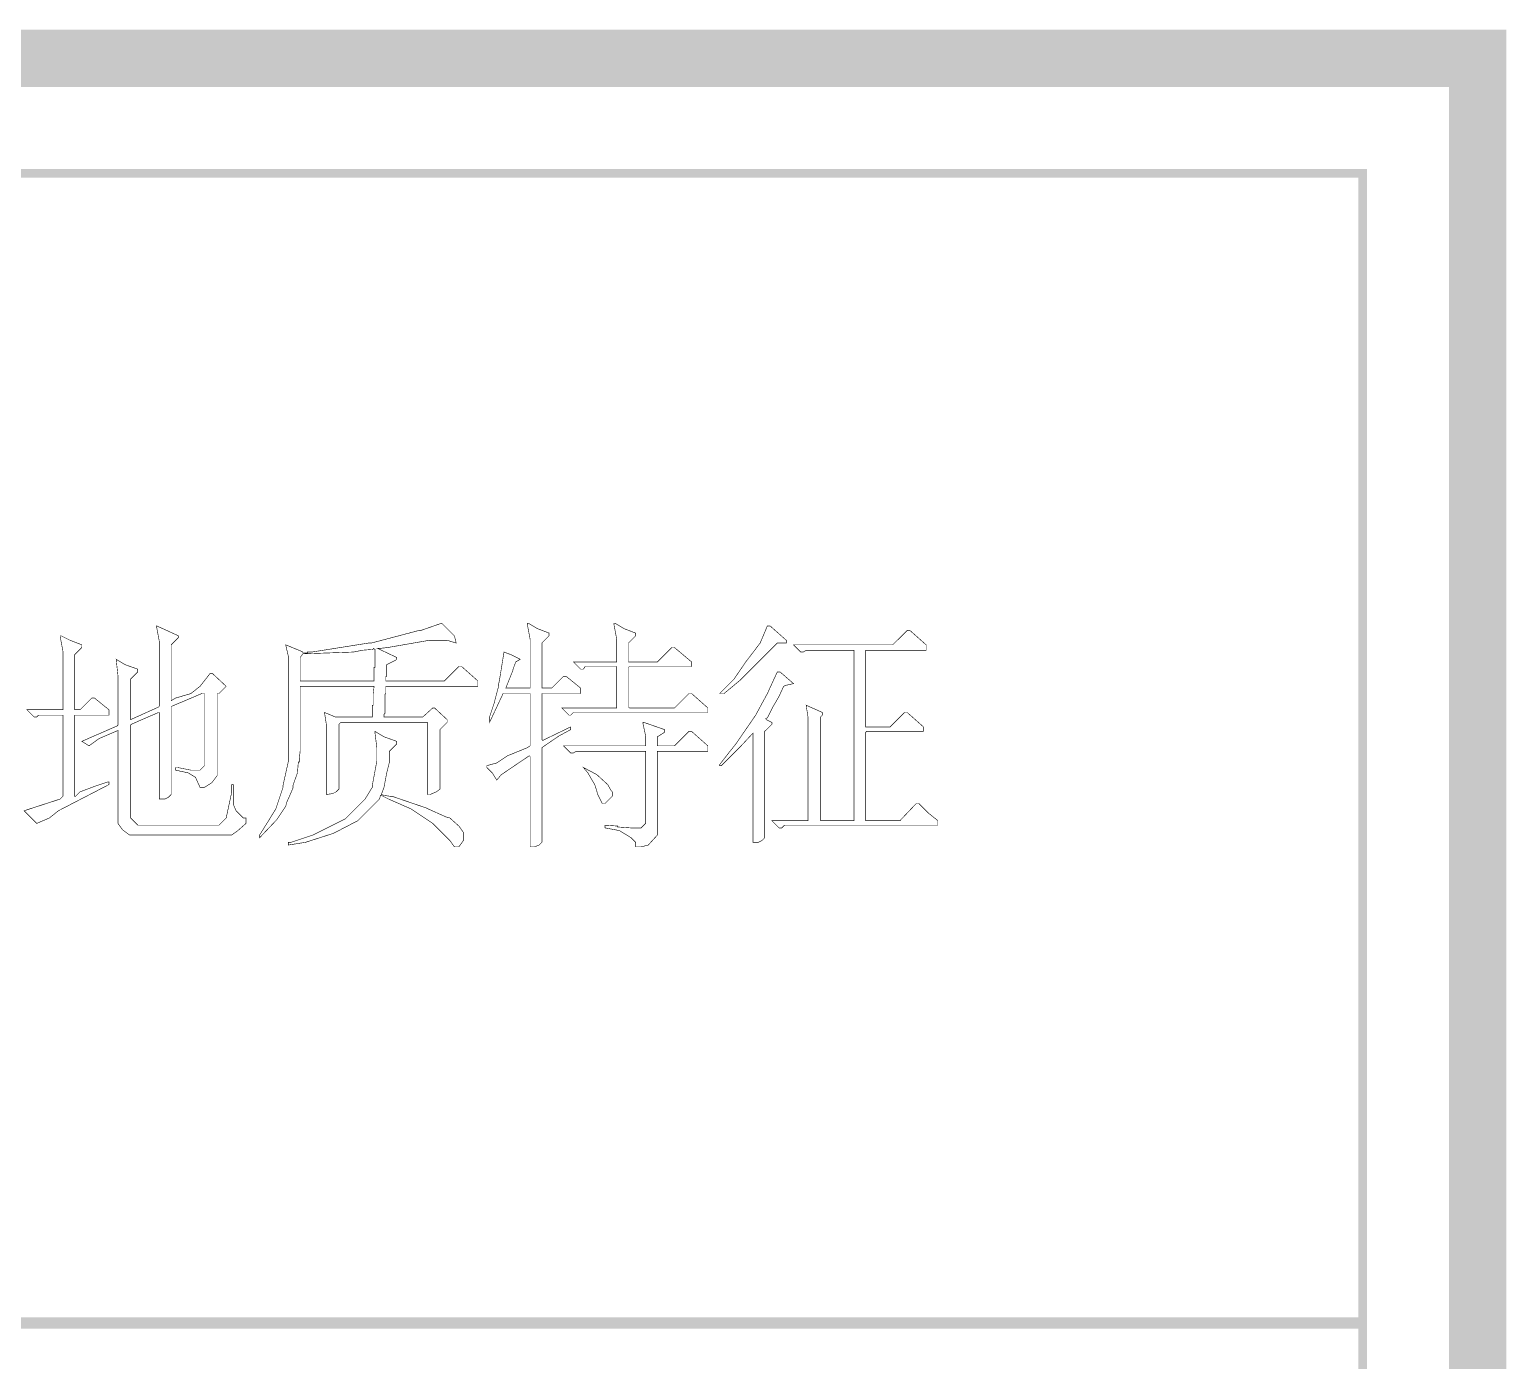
# Model space of a CAD drawing. Extents: x 94 to 452, y -72 to 1042.
# Drawn here: x 426.04 to 451.73, y 994.35 to 1017.51 of the extents above; entities that cross this region are included whole.
import ezdxf

# ---------------------------------------------------------------- set-up
doc = ezdxf.new("R2010")
doc.units = 0
doc.header["$MEASUREMENT"] = 0
doc.layers.add('TREE_LAYER', color=7, linetype='Continuous')

msp = doc.modelspace()

# ---------------------------------------------------------------- linework, layer by layer
at = {"layer": 'TREE_LAYER'}
for points, const_width, elevation in [([(94.22612, 93.001716), (94.22612, 848.485862), (94.22612, 908.832322), (94.22612, 995.005583), (94.22612, 1005.005583), (94.22612, 1017.005583), (126.22612, 1017.005583), (146.22612, 1017.005583), (186.22612, 1017.005583), (191.22612, 1017.005583), (206.22612, 1017.005583), (211.22612, 1017.005583), (221.22612, 1017.005583), (399.22612, 1017.005583), (409.22612, 1017.005583), (451.22612, 1017.005583), (451.22612, 995.005583), (451.22612, 11.113007)], 1, 2891.008799), ([(449.22612, 11.113007), (449.22612, 995.005583), (449.22612, 995.005583), (449.22612, 1015.005583), (449.22612, 1015.005583), (409.22612, 1015.005583), (409.22612, 1015.005583), (399.22612, 1015.005583), (399.22612, 1015.005583), (221.22612, 1015.005583)], 0.15, 2875.008799), ([(428.253492, 1007.1312), (428.253492, 1007.1312), (428.253492, 1007.099828), (428.300551, 1006.848847), (428.300551, 1005.735122), (428.284865, 1005.719435), (427.798591, 1005.499828), (427.798591, 1005.515514), (427.798591, 1006.20571), (427.924081, 1006.3312), (427.924081, 1006.378259), (427.704473, 1006.45669), (427.54761, 1006.550808), (427.578983, 1006.268455), (427.578983, 1005.40571), (427.563296, 1005.390024), (426.951532, 1005.123357), (427.077022, 1005.044926), (427.249571, 1005.170416), (427.578983, 1005.311592), (427.578983, 1005.311592), (427.578983, 1003.695906), (427.657414, 1003.586102), (427.782904, 1003.491985), (429.555453, 1003.491985), (429.665257, 1003.570416), (429.806434, 1003.695906), (429.806434, 1003.790024), (429.759375, 1003.790024), (429.633885, 1003.915514), (429.586826, 1004.025318), (429.586826, 1004.370416), (429.555453, 1004.370416), (429.555453, 1004.229239), (429.461336, 1003.790024), (429.335845, 1003.664534), (427.924081, 1003.664534), (427.798591, 1003.790024), (427.798591, 1005.40571), (427.814277, 1005.421396), (428.284865, 1005.625318), (428.300551, 1005.625318), (428.300551, 1004.119435), (428.394669, 1004.119435), (428.457414, 1004.150808), (428.504473, 1004.197867), (428.504473, 1005.719435), (428.520159, 1005.735122), (429.037806, 1005.95473), (429.084865, 1005.95473), (429.084865, 1005.95473), (429.084865, 1004.699828), (429.006434, 1004.621396), (428.849571, 1004.621396), (428.614277, 1004.668455), (428.582904, 1004.668455), (428.582904, 1004.621396), (428.802512, 1004.574337), (428.928002, 1004.495906), (429.006434, 1004.323357), (429.084865, 1004.323357), (429.210355, 1004.401788), (429.304473, 1004.527279), (429.304473, 1005.95473), (429.335845, 1005.95473), (429.461336, 1006.08022), (429.226041, 1006.299828), (429.178983, 1006.299828), (429.006434, 1006.08022), (428.849571, 1005.95473), (428.582904, 1005.876298), (428.504473, 1005.829239), (428.504473, 1005.844926), (428.504473, 1006.801788), (428.629963, 1006.927279), (428.629963, 1006.958651), (428.426041, 1007.052769), (428.253492, 1007.1312), (428.253492, 1007.1312)], 0.01, 11), ([(433.210355, 1007.178259), (432.849571, 1007.052769), (432.818198, 1007.052769), (431.986826, 1006.833161), (431.939767, 1006.833161), (430.951532, 1006.676298), (430.8731, 1006.676298), (430.8731, 1006.660612), (430.794669, 1006.660612), (430.794669, 1006.676298), (430.763296, 1006.691985), (430.49663, 1006.801788), (430.543689, 1006.597867), (430.543689, 1004.778259), (430.449571, 1004.35473), (430.449571, 1004.323357), (430.324081, 1003.946886), (430.198591, 1003.742965), (430.041728, 1003.491985), (430.041728, 1003.444926), (430.339767, 1003.758651), (430.49663, 1003.993945), (430.512316, 1004.05669), (430.62212, 1004.307671), (430.62212, 1004.35473), (430.700551, 1004.574337), (430.716238, 1004.762573), (430.731924, 1004.762573), (430.731924, 1004.809632), (430.74761, 1004.950808), (430.74761, 1006.08022), (430.74761, 1006.08022), (432.018198, 1006.08022), (432.033885, 1006.08022), (432.018198, 1005.95473), (432.018198, 1005.95473), (432.018198, 1005.844926), (432.018198, 1005.844926), (432.018198, 1005.750808), (432.002512, 1005.750808), (432.002512, 1005.641004), (432.002512, 1005.641004), (432.002512, 1005.546886), (432.002512, 1005.546886), (431.359375, 1005.546886), (431.17114, 1005.625318), (431.202512, 1005.421396), (431.202512, 1004.197867), (431.312316, 1004.213553), (431.375061, 1004.244926), (431.42212, 1004.291985), (431.42212, 1005.421396), (431.453492, 1005.452769), (432.959375, 1005.452769), (432.959375, 1005.452769), (432.959375, 1004.197867), (433.006434, 1004.197867), (433.116238, 1004.244926), (433.178983, 1004.291985), (433.178983, 1005.327279), (433.304473, 1005.452769), (433.304473, 1005.499828), (433.084865, 1005.703749), (433.053492, 1005.703749), (432.880943, 1005.546886), (432.22212, 1005.546886), (432.206434, 1005.546886), (432.206434, 1005.593945), (432.22212, 1005.609632), (432.22212, 1005.719435), (432.22212, 1005.719435), (432.22212, 1005.829239), (432.22212, 1005.829239), (432.22212, 1005.939043), (432.237806, 1005.95473), (432.237806, 1006.08022), (432.237806, 1006.08022), (433.837806, 1006.08022), (433.837806, 1006.174337), (433.555453, 1006.425318), (433.508394, 1006.425318), (433.257414, 1006.174337), (432.253492, 1006.174337), (432.237806, 1006.174337), (432.237806, 1006.252769), (432.253492, 1006.252769), (432.253492, 1006.45669), (432.410355, 1006.535122), (432.426041, 1006.550808), (432.426041, 1006.582181), (432.09663, 1006.739043), (432.128002, 1006.739043), (432.269179, 1006.75473), (432.990747, 1006.88022), (433.304473, 1006.88022), (433.461336, 1006.833161), (433.429963, 1006.958651), (433.210355, 1007.178259), (433.210355, 1007.178259)], 0.01, 11), ([(434.716238, 1007.178259), (434.700551, 1007.178259), (434.700551, 1007.146886), (434.74761, 1006.895906), (434.74761, 1006.048847), (434.74761, 1006.048847), (434.324081, 1006.048847), (434.324081, 1006.048847), (434.449571, 1006.362573), (434.449571, 1006.378259), (434.49663, 1006.503749), (434.575061, 1006.550808), (434.418198, 1006.629239), (434.292708, 1006.676298), (434.214277, 1006.190024), (434.198591, 1006.111592), (434.198591, 1006.08022), (434.135845, 1005.844926), (434.120159, 1005.782181), (434.041728, 1005.546886), (434.041728, 1005.452769), (434.277022, 1005.95473), (434.292708, 1005.95473), (434.74761, 1005.95473), (434.74761, 1005.95473), (434.74761, 1005.044926), (434.700551, 1005.013553), (434.355453, 1004.872377), (434.167218, 1004.746886), (433.994669, 1004.699828), (433.994669, 1004.668455), (434.088787, 1004.574337), (434.167218, 1004.448847), (434.245649, 1004.542965), (434.731924, 1004.872377), (434.74761, 1004.85669), (434.74761, 1003.288063), (434.826041, 1003.288063), (434.904473, 1003.319435), (434.951532, 1003.366494), (434.951532, 1005.013553), (435.249571, 1005.217475), (435.453492, 1005.327279), (435.453492, 1005.374337), (435.453492, 1005.374337), (434.998591, 1005.15473), (434.967218, 1005.139043), (434.951532, 1005.15473), (434.951532, 1005.95473), (434.967218, 1005.95473), (435.626041, 1005.95473), (435.626041, 1006.048847), (435.375061, 1006.252769), (435.328002, 1006.252769), (435.124081, 1006.048847), (434.967218, 1006.048847), (434.951532, 1006.048847), (434.951532, 1006.833161), (435.077022, 1006.958651), (435.077022, 1007.00571), (434.8731, 1007.084141), (434.716238, 1007.178259), (434.716238, 1007.178259)], 0.01, 11), ([(436.22212, 1007.178259), (436.206434, 1007.178259), (436.206434, 1007.146886), (436.253492, 1006.895906), (436.253492, 1006.503749), (436.253492, 1006.503749), (435.500551, 1006.503749), (435.626041, 1006.378259), (435.6731, 1006.378259), (435.704473, 1006.425318), (436.253492, 1006.425318), (436.253492, 1006.409632), (436.253492, 1005.719435), (436.253492, 1005.703749), (435.29663, 1005.703749), (435.42212, 1005.578259), (435.453492, 1005.578259), (435.500551, 1005.625318), (437.837806, 1005.625318), (437.837806, 1005.703749), (437.555453, 1005.95473), (437.508394, 1005.95473), (437.257414, 1005.703749), (436.4731, 1005.703749), (436.457414, 1005.719435), (436.457414, 1006.409632), (436.4731, 1006.425318), (437.555453, 1006.425318), (437.555453, 1006.503749), (437.257414, 1006.75473), (437.210355, 1006.75473), (436.959375, 1006.503749), (436.4731, 1006.503749), (436.457414, 1006.503749), (436.457414, 1006.833161), (436.582904, 1006.958651), (436.582904, 1007.00571), (436.378983, 1007.084141), (436.22212, 1007.178259), (436.22212, 1007.178259)], 0.01, 11), ([(438.920159, 1007.1312), (438.8731, 1007.1312), (438.74761, 1006.833161), (438.49663, 1006.503749), (438.292708, 1006.20571), (438.041728, 1005.95473), (438.120159, 1005.95473), (438.402512, 1006.190024), (439.045649, 1006.833161), (439.202512, 1006.833161), (439.202512, 1006.88022), (438.920159, 1007.1312), (438.920159, 1007.1312)], 0.01, 11), ([(426.590747, 1006.958651), (426.575061, 1006.958651), (426.575061, 1006.942965), (426.62212, 1006.691985), (426.62212, 1005.672377), (426.62212, 1005.672377), (425.994669, 1005.672377), (426.120159, 1005.546886), (426.167218, 1005.546886), (426.198591, 1005.578259), (426.62212, 1005.578259), (426.62212, 1005.578259), (426.62212, 1004.166494), (426.575061, 1004.119435), (425.94761, 1003.915514), (426.167218, 1003.695906), (426.386826, 1003.790024), (426.543689, 1003.915514), (427.42212, 1004.370416), (427.42212, 1004.417475), (427.406434, 1004.417475), (427.17114, 1004.339043), (426.920159, 1004.244926), (426.841728, 1004.166494), (426.826041, 1004.166494), (426.826041, 1005.578259), (426.841728, 1005.578259), (427.42212, 1005.578259), (427.42212, 1005.672377), (427.17114, 1005.876298), (427.124081, 1005.876298), (426.920159, 1005.672377), (426.826041, 1005.672377), (426.826041, 1006.629239), (426.951532, 1006.75473), (426.951532, 1006.801788), (426.74761, 1006.88022), (426.590747, 1006.958651), (426.590747, 1006.958651)], 0.01, 11), ([(441.351532, 1007.052769), (441.304473, 1007.052769), (441.053492, 1006.801788), (439.328002, 1006.801788), (439.453492, 1006.676298), (439.500551, 1006.676298), (439.54761, 1006.707671), (440.378983, 1006.707671), (440.378983, 1006.707671), (440.378983, 1003.742965), (440.378983, 1003.742965), (439.798591, 1003.742965), (439.798591, 1003.742965), (439.798591, 1005.546886), (439.829963, 1005.578259), (439.829963, 1005.625318), (439.54761, 1005.750808), (439.578983, 1005.546886), (439.578983, 1003.742965), (439.578983, 1003.742965), (438.951532, 1003.742965), (439.077022, 1003.617475), (439.124081, 1003.617475), (439.17114, 1003.664534), (441.837806, 1003.664534), (441.837806, 1003.742965), (441.680943, 1003.868455), (441.508394, 1004.041004), (441.461336, 1004.041004), (441.178983, 1003.742965), (440.598591, 1003.742965), (440.582904, 1003.742965), (440.582904, 1005.28022), (440.598591, 1005.295906), (441.586826, 1005.295906), (441.586826, 1005.374337), (441.304473, 1005.625318), (441.257414, 1005.625318), (441.006434, 1005.374337), (440.598591, 1005.374337), (440.582904, 1005.374337), (440.582904, 1006.707671), (440.598591, 1006.707671), (441.633885, 1006.707671), (441.633885, 1006.801788), (441.351532, 1007.052769), (441.351532, 1007.052769)], 0.01, 11), ([(432.018198, 1006.723357), (432.018198, 1006.739043), (432.049571, 1006.723357), (432.049571, 1006.409632), (432.033885, 1006.409632), (432.033885, 1006.299828), (432.033885, 1006.284141), (432.033885, 1006.174337), (432.018198, 1006.174337), (430.74761, 1006.174337), (430.74761, 1006.174337), (430.74761, 1006.582181), (430.794669, 1006.644926), (431.6731, 1006.676298), (431.829963, 1006.707671), (432.018198, 1006.723357), (432.018198, 1006.723357)], 0.01, 11), ([(439.092708, 1006.3312), (439.045649, 1006.3312), (438.8731, 1005.95473), (438.669179, 1005.578259), (438.324081, 1005.076298), (438.198591, 1004.919435), (438.041728, 1004.715514), (438.041728, 1004.699828), (438.0731, 1004.699828), (438.402512, 1005.029239), (438.606434, 1005.248847), (438.62212, 1005.264534), (438.62212, 1005.264534), (438.62212, 1003.366494), (438.716238, 1003.366494), (438.778983, 1003.397867), (438.826041, 1003.444926), (438.826041, 1005.295906), (438.951532, 1005.421396), (438.951532, 1005.452769), (438.857414, 1005.499828), (438.841728, 1005.515514), (438.8731, 1005.5312), (438.967218, 1005.719435), (439.077022, 1005.907671), (439.155453, 1006.08022), (439.186826, 1006.095906), (439.328002, 1006.127279), (439.092708, 1006.3312), (439.092708, 1006.3312)], 0.01, 11), ([(432.049571, 1005.295906), (432.049571, 1005.295906), (432.049571, 1005.264534), (432.080943, 1005.013553), (432.080943, 1004.778259), (432.002512, 1004.35473), (432.002512, 1004.323357), (431.877022, 1004.119435), (431.531924, 1003.774337), (430.967218, 1003.491985), (430.590747, 1003.366494), (430.543689, 1003.366494), (430.543689, 1003.319435), (430.841728, 1003.366494), (431.328002, 1003.523357), (431.751532, 1003.742965), (432.128002, 1004.119435), (432.143689, 1004.182181), (432.159375, 1004.182181), (432.284865, 1004.119435), (432.677022, 1003.946886), (433.053492, 1003.695906), (433.351532, 1003.397867), (433.429963, 1003.288063), (433.508394, 1003.288063), (433.586826, 1003.397867), (433.586826, 1003.539043), (433.508394, 1003.648847), (433.351532, 1003.790024), (433.288787, 1003.80571), (432.975061, 1003.946886), (432.943689, 1003.962573), (432.34761, 1004.166494), (432.316238, 1004.166494), (432.206434, 1004.182181), (432.159375, 1004.197867), (432.206434, 1004.323357), (432.253492, 1004.574337), (432.300551, 1004.762573), (432.300551, 1004.950808), (432.426041, 1005.076298), (432.426041, 1005.123357), (432.206434, 1005.201788), (432.049571, 1005.295906), (432.049571, 1005.295906)], 0.01, 11), ([(436.724081, 1005.452769), (436.708394, 1005.452769), (436.708394, 1005.437083), (436.755453, 1005.217475), (436.755453, 1005.044926), (436.755453, 1005.044926), (435.328002, 1005.044926), (435.453492, 1004.919435), (435.500551, 1004.919435), (435.54761, 1004.950808), (436.755453, 1004.950808), (436.755453, 1004.950808), (436.755453, 1003.695906), (436.677022, 1003.617475), (436.504473, 1003.617475), (436.488787, 1003.617475), (436.269179, 1003.633161), (436.269179, 1003.648847), (436.049571, 1003.664534), (436.049571, 1003.617475), (436.300551, 1003.570416), (436.504473, 1003.444926), (436.582904, 1003.366494), (436.582904, 1003.288063), (436.677022, 1003.288063), (436.802512, 1003.319435), (436.959375, 1003.491985), (436.959375, 1004.950808), (436.975061, 1004.950808), (437.837806, 1004.950808), (437.837806, 1005.044926), (437.555453, 1005.295906), (437.508394, 1005.295906), (437.257414, 1005.044926), (436.975061, 1005.044926), (436.959375, 1005.044926), (436.959375, 1005.201788), (437.084865, 1005.28022), (437.084865, 1005.295906), (437.084865, 1005.327279), (436.724081, 1005.452769), (436.724081, 1005.452769)], 0.01, 11), ([(435.6731, 1004.668455), (435.6731, 1004.668455), (435.751532, 1004.574337), (435.861336, 1004.386102), (435.877022, 1004.35473), (435.924081, 1004.197867), (436.002512, 1004.041004), (436.049571, 1004.041004), (436.175061, 1004.166494), (436.175061, 1004.244926), (436.159375, 1004.260612), (436.09663, 1004.370416), (435.908394, 1004.542965), (435.6731, 1004.668455), (435.6731, 1004.668455)], 0.01, 11), ([(409.22612, 995.005583), (449.22612, 995.005583)], 0.2, 40)]:
    msp.add_lwpolyline(points, dxfattribs=dict(at, const_width=const_width, elevation=elevation))

doc.saveas('drawing.dxf')
